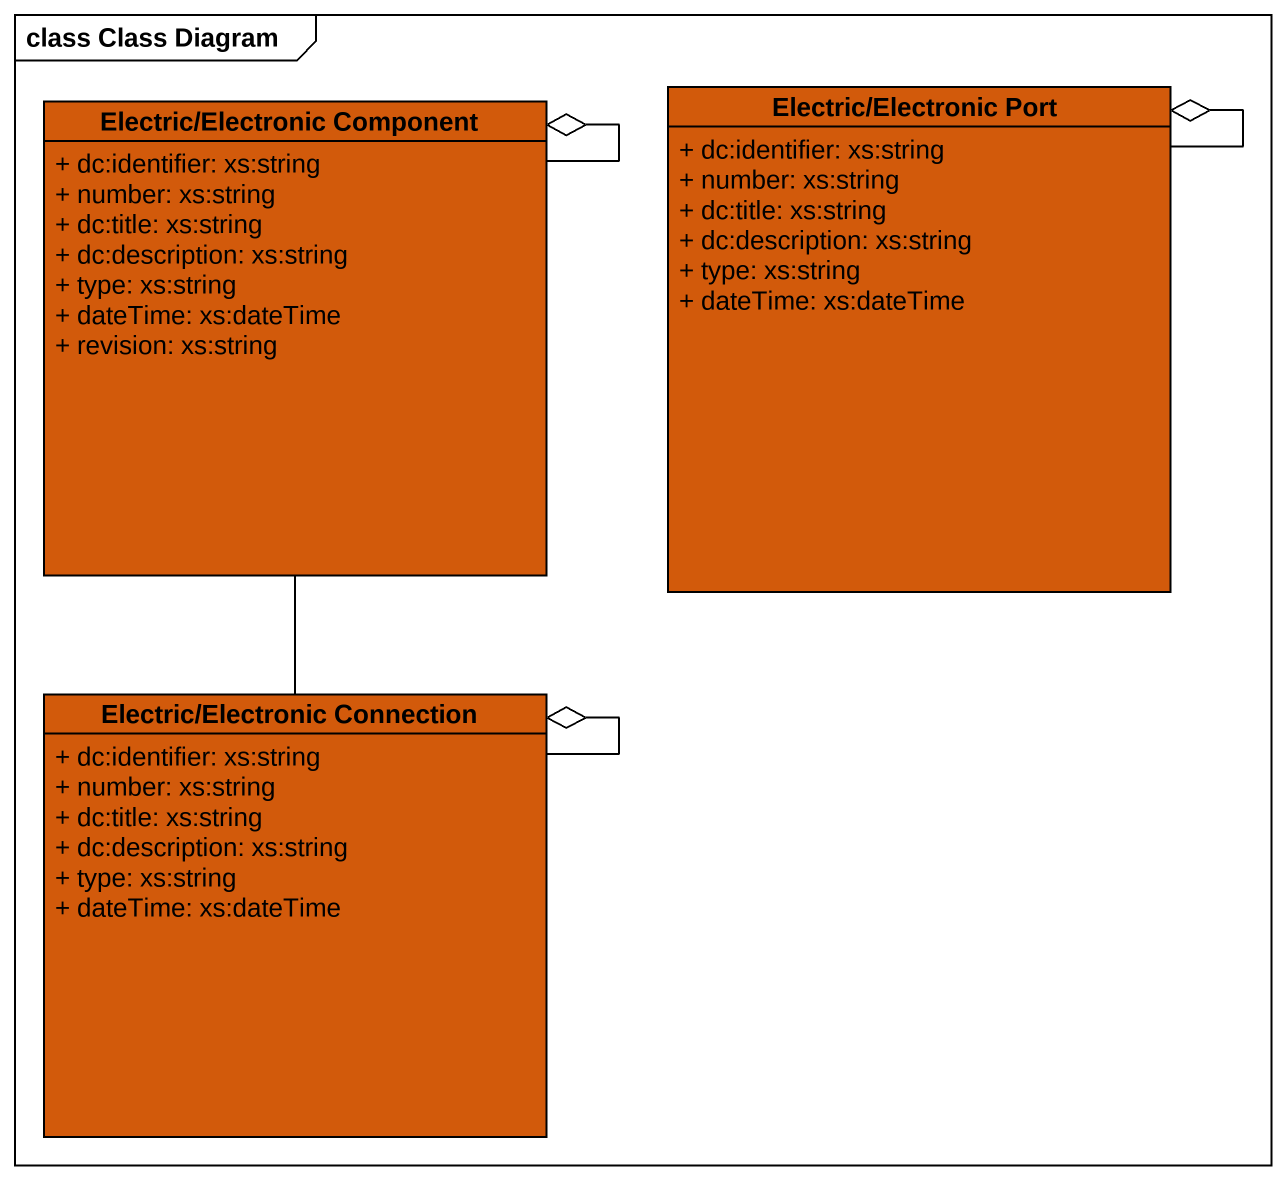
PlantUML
@startuml
mainframe class Class Diagram
hide circle
hide empty members
skinparam classAttributeIconSize 0
class "Electric/Electronic Component" as Electric_Electronic #D25A0B {
  + dc:identifier: xs:string
  + number: xs:string
  + dc:title: xs:string
  + dc:description: xs:string
  + type: xs:string
  + dateTime: xs:dateTime
  + revision: xs:string
}
class "Electric/Electronic Port" as Electric_Electronic_Port #D25A0B {
  + dc:identifier: xs:string
  + number: xs:string
  + dc:title: xs:string
  + dc:description: xs:string
  + type: xs:string
  + dateTime: xs:dateTime
}
class "Electric/Electronic Connection" as Electric_Electronic_2 #D25A0B {
  + dc:identifier: xs:string
  + number: xs:string
  + dc:title: xs:string
  + dc:description: xs:string
  + type: xs:string
  + dateTime: xs:dateTime
}
Electric_Electronic -- Electric_Electronic
Electric_Electronic -- Electric_Electronic
Electric_Electronic --o Electric_Electronic
Electric_Electronic_Port -- Electric_Electronic_Port
Electric_Electronic_Port --o Electric_Electronic_Port
Electric_Electronic_2 -up- Electric_Electronic
Electric_Electronic_2 -- Electric_Electronic_2
Electric_Electronic_2 --o Electric_Electronic_2
@enduml
